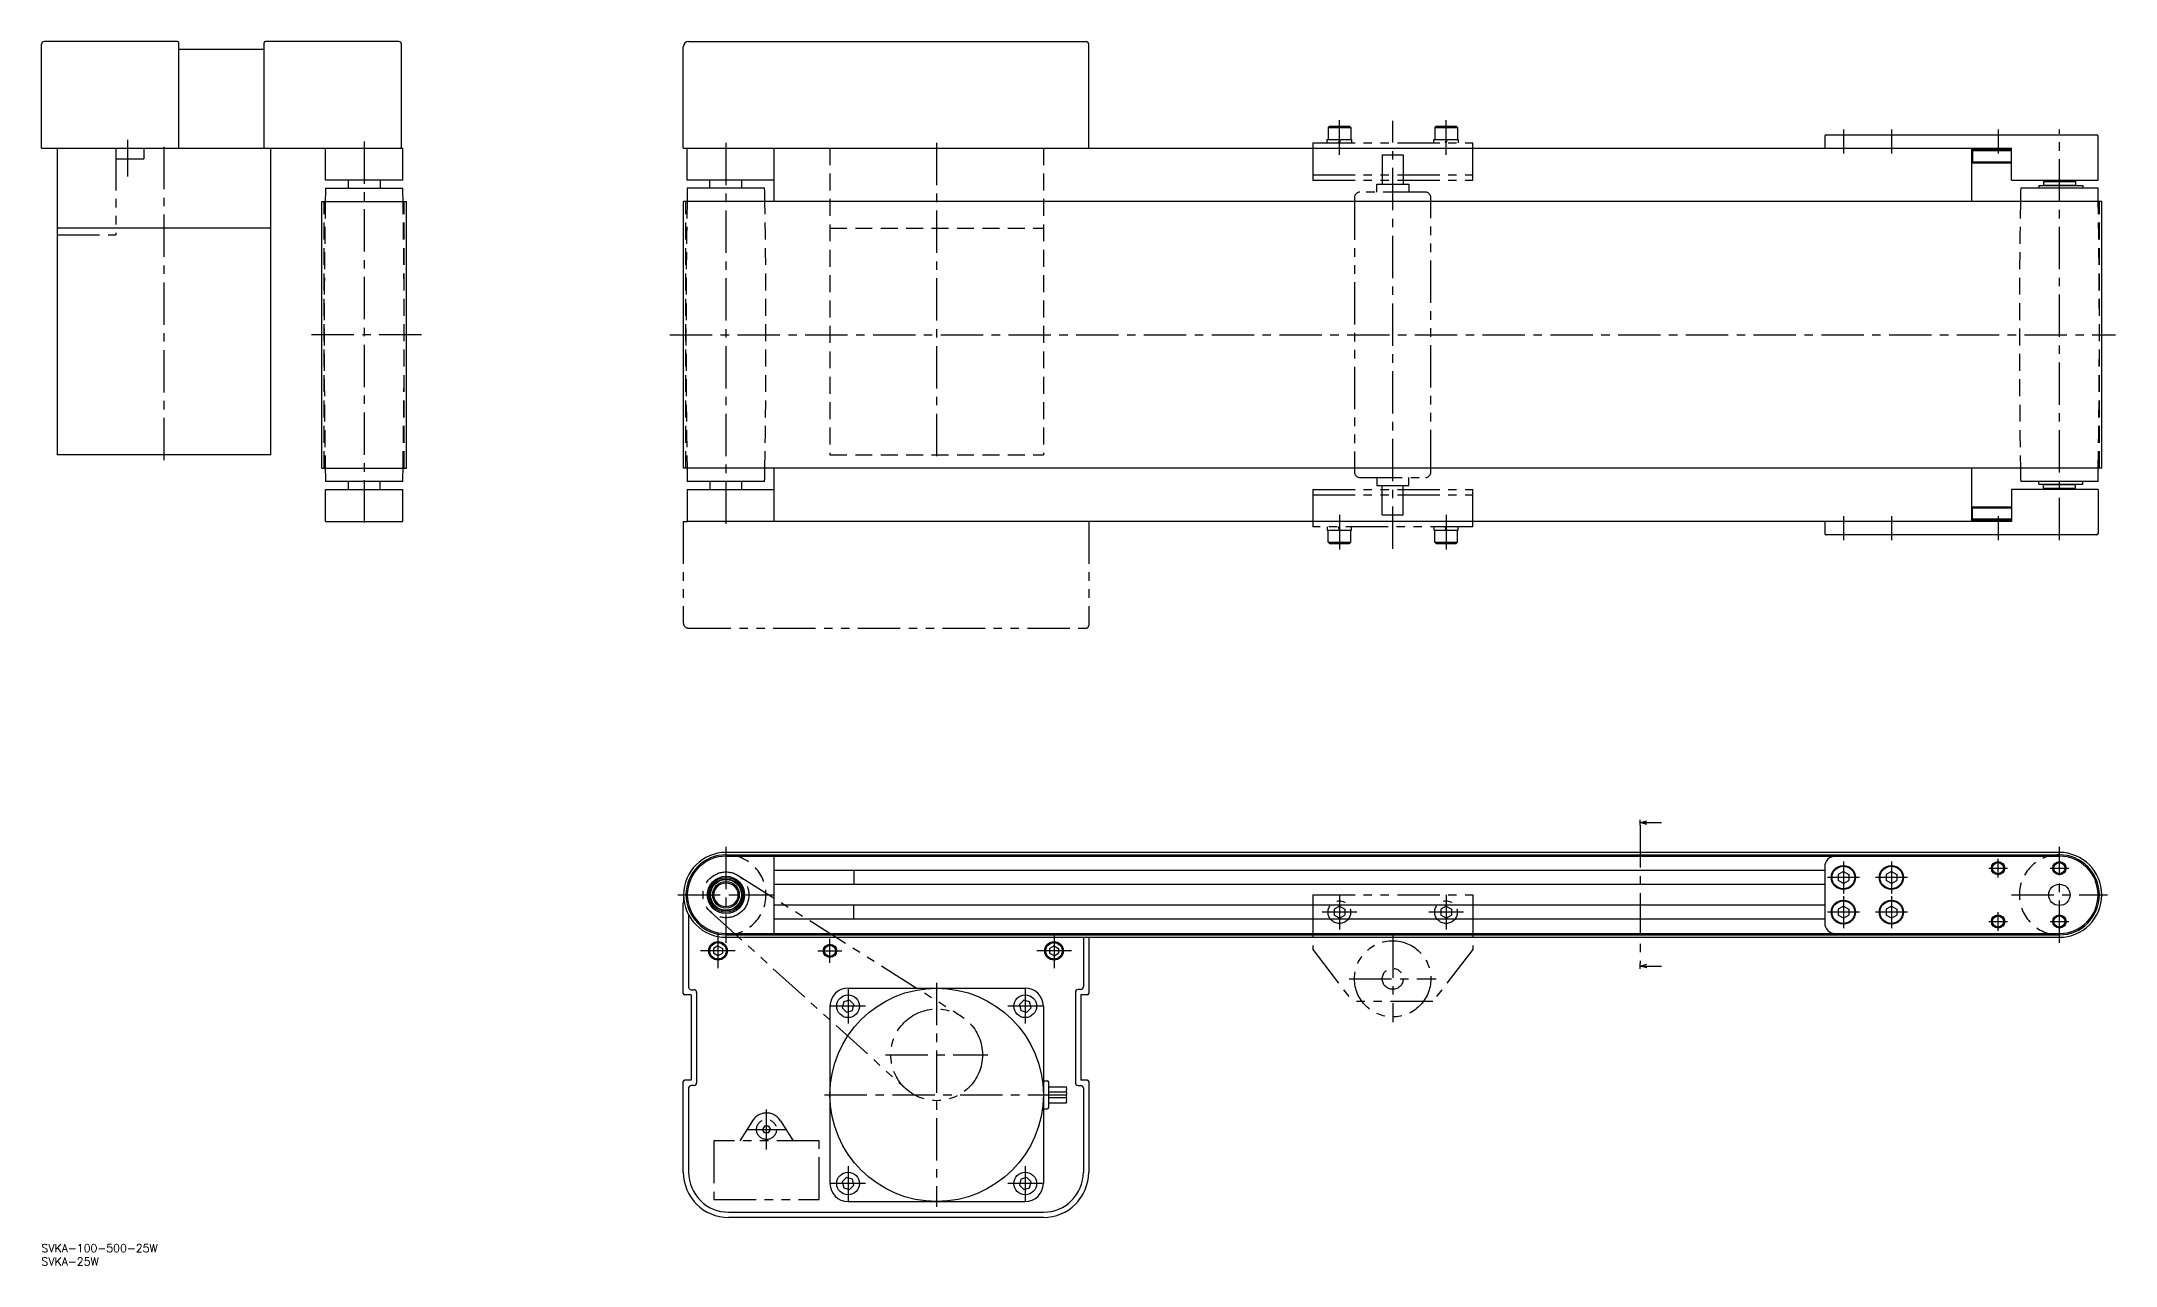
# Model space of a CAD drawing. Extents: x 0 to 1262, y -8 to 451.
# Drawn here: x 0 to 778, y -8 to 451 of the extents above; entities that cross this region are included whole.
import ezdxf

# ---------------------------------------------------------------- set-up
doc = ezdxf.new("R2010")
doc.units = 0
doc.header["$LTSCALE"] = 0.5
for name, pattern in [('CENTER', [50.8, 31.75, -6.35, 6.35, -6.35]), ('DASHED', [19.05, 12.7, -6.35]), ('PHANTOM', [63.5, 31.75, -6.35, 6.35, -6.35, 6.35, -6.35])]:
    doc.linetypes.add(name, pattern=pattern)
for name, color, linetype in [('MSM_CENTER', 1, 'CENTER'), ('MSM_CONTINUOUS', 7, 'CONTINUOUS'), ('MSM_DASHED', 4, 'DASHED'), ('MSM_IMAGINARY', 6, 'PHANTOM'), ('MSM_NARROW', 5, 'CONTINUOUS'), ('MSM_PART_NUMBER', 7, 'CONTINUOUS')]:
    doc.layers.add(name, color=color, linetype=linetype)
doc.styles.get("Standard").update_dxf_attribs({"font": 'txt.shx', "height": 3, "bigfont": 'bigfont.shx'})

# ---------------------------------------------------------------- blocks, each defined once
blk = doc.blocks.new('*U9')
at = {"layer": 'MSM_PART_NUMBER'}
blk.add_text('SVKA-100-500-25W', height=3, dxfattribs=at).set_placement((0, -3))
blk = doc.blocks.new('*U10')
at = {"layer": 'MSM_PART_NUMBER'}
blk.add_text('SVKA-25W', height=3, dxfattribs=at).set_placement((0, -8))

msp = doc.modelspace()

# ---------------------------------------------------------------- linework, layer by layer
at = {"layer": 'MSM_CENTER'}
for p, q in [((486.68, 408.55), (486.68, 421.55)), ((506.68, 260.7), (506.68, 421.3)), ((526.68, 408.55), (526.68, 421.55)), ((32.23, 414.09), (32.23, 400.4)), ((46, 294), (46, 413)), ((121, 413.5), (121, 269)), ((256.68, 413), (256.68, 269)), ((335.68, 413), (335.68, 294)), ((675.68, 418), (675.68, 409)), ((693.68, 418), (693.68, 409)), ((733.68, 418), (733.68, 409)), ((756.68, 264), (756.68, 418)), ((142.56, 341), (99.44, 341)), ((235.62, 341), (777.73, 341)), ((486.68, 273.45), (486.68, 260.45)), ((526.68, 273.45), (526.68, 260.45)), ((675.68, 273), (675.68, 264)), ((693.68, 273), (693.68, 264)), ((733.68, 273), (733.68, 264)), ((599.46, 157.08), (599.46, 105.28)), ((256.68, 149), (256.68, 113)), ((756.68, 113), (756.68, 149)), ((675.68, 143.5), (675.68, 131.5)), ((693.68, 143.5), (693.68, 131.5)), ((730.18, 141), (737.18, 141)), ((733.68, 137.5), (733.68, 144.5)), ((753.18, 141), (760.18, 141)), ((681.68, 137.5), (669.68, 137.5)), ((699.68, 137.5), (687.68, 137.5)), ((238.68, 131), (274.68, 131)), ((493.18, 124.5), (480.18, 124.5)), ((486.68, 131), (486.68, 118)), ((533.18, 124.5), (520.18, 124.5)), ((526.68, 131), (526.68, 118)), ((681.68, 124.5), (669.68, 124.5)), ((675.68, 130.5), (675.68, 118.5)), ((699.68, 124.5), (687.68, 124.5)), ((693.68, 130.5), (693.68, 118.5)), ((733.68, 117.5), (733.68, 124.5)), ((738.68, 131), (774.68, 131)), ((730.18, 121), (737.18, 121)), ((753.18, 121), (760.18, 121)), ((260.18, 110), (247.18, 110)), ((253.68, 116.5), (253.68, 103.5)), ((291.18, 110), (300.18, 110)), ((295.68, 105.5), (295.68, 114.5)), ((386.18, 110), (373.18, 110)), ((379.68, 116.5), (379.68, 103.5)), ((506.68, 115.8), (506.68, 83.2)), ((302.44, 95.73), (302.44, 82.73)), ((335.68, 98), (335.68, 14)), ((368.91, 95.73), (368.91, 82.73)), ((490.38, 99.5), (522.98, 99.5)), ((308.94, 89.23), (295.94, 89.23)), ((375.41, 89.23), (362.41, 89.23)), ((316.49, 71), (354.87, 71)), ((293.68, 56), (384.38, 56)), ((271.88, 35.5), (271.88, 50.5)), ((264.38, 43), (279.38, 43)), ((302.44, 29.27), (302.44, 16.27)), ((368.91, 29.27), (368.91, 16.27)), ((308.94, 22.77), (295.94, 22.77)), ((375.41, 22.77), (362.41, 22.77))]:
    msp.add_line(p, q, dxfattribs=at)
at = {"layer": 'MSM_CONTINUOUS'}
for p, q in [((0, 411), (0, 450)), ((51, 451), (1, 451)), ((51.5, 411), (51.5, 450.5)), ((83.5, 448), (51.5, 448)), ((83.5, 411), (83.5, 450.5)), ((134, 451), (84, 451)), ((135, 411), (135, 450)), ((240.68, 411), (240.68, 449)), ((242.68, 451), (391.68, 451)), ((392.68, 411), (392.68, 450)), ((668.68, 415.5), (668.68, 411)), ((669.18, 416), (770.68, 416)), ((771.18, 399), (771.18, 415.5)), ((0, 411), (135.5, 411)), ((6, 296), (6, 411)), ((86, 296), (86, 411)), ((106.5, 399), (106.5, 411)), ((135.5, 399), (135.5, 411)), ((240.68, 411), (738.68, 411)), ((242.18, 399), (242.18, 411)), ((274.68, 411), (274.68, 391)), ((723.68, 411), (723.68, 391)), ((724.11, 410.5), (723.68, 410.06)), ((723.68, 405.93), (724.11, 405.5)), ((724.11, 410.5), (724.11, 405.5)), ((724.11, 410.5), (738.68, 410.5)), ((724.11, 405.5), (738.68, 405.5)), ((738.68, 399), (738.68, 411)), ((135.5, 399), (106.5, 399)), ((115, 399), (115, 396)), ((127, 399), (127, 396)), ((274.68, 399), (242.18, 399)), ((250.68, 396), (250.68, 399)), ((262.68, 396), (262.68, 399)), ((738.68, 399), (771.18, 399)), ((749.03, 397), (749.03, 396)), ((749.03, 397), (765.43, 397)), ((750.88, 398.65), (750.68, 398.45)), ((750.68, 398.45), (750.68, 397.15)), ((750.68, 398.45), (762.68, 398.45)), ((750.68, 397.15), (762.68, 397.15)), ((750.88, 398.65), (762.48, 398.65)), ((750.93, 397.15), (750.93, 397)), ((752.68, 398.65), (752.68, 399)), ((760.68, 398.65), (760.68, 399)), ((762.43, 397.15), (762.43, 397)), ((762.48, 398.65), (762.68, 398.45)), ((762.48, 398.65), (762.68, 398.45)), ((762.68, 398.45), (762.68, 397.15)), ((765.43, 397), (765.43, 396)), ((105.1, 391), (136.9, 391)), ((105.1, 291), (105.1, 391)), ((106.5, 396), (135.5, 396)), ((136.9, 291), (136.9, 391)), ((772.58, 391), (240.78, 391)), ((240.78, 291), (240.78, 391)), ((271.18, 396), (242.18, 396)), ((771.18, 396), (742.18, 396)), ((772.58, 291), (772.58, 391)), ((86, 381), (6, 381)), ((86, 296), (6, 296)), ((105.1, 291), (136.9, 291)), ((772.58, 291), (240.78, 291)), ((274.68, 291), (274.68, 271)), ((723.68, 291), (723.68, 271)), ((135.5, 286), (106.5, 286)), ((106.5, 271), (106.5, 283)), ((106.5, 283), (135.5, 283)), ((115, 286), (115, 283)), ((127, 283), (127, 286)), ((135.5, 271), (135.5, 283)), ((271.18, 286), (242.18, 286)), ((242.18, 283), (242.18, 271)), ((242.18, 283), (274.68, 283)), ((250.68, 286), (250.68, 283)), ((262.68, 283), (262.68, 286)), ((771.18, 283), (738.68, 283)), ((738.68, 283), (738.68, 271)), ((771.18, 286), (742.18, 286)), ((749.03, 285), (749.03, 286)), ((749.03, 285), (765.43, 285)), ((750.68, 283.55), (750.68, 284.85)), ((750.68, 284.85), (762.68, 284.85)), ((750.88, 283.35), (750.68, 283.55)), ((750.68, 283.55), (762.68, 283.55)), ((750.88, 283.35), (762.48, 283.35)), ((750.93, 284.85), (750.93, 285)), ((752.68, 283), (752.68, 283.35)), ((760.68, 283), (760.68, 283.35)), ((762.43, 284.85), (762.43, 285)), ((762.48, 283.35), (762.68, 283.55)), ((762.68, 283.55), (762.68, 284.85)), ((765.43, 285), (765.43, 286)), ((771.18, 283), (771.18, 266.5)), ((723.68, 276.07), (724.11, 276.5)), ((724.11, 271.5), (724.11, 276.5)), ((724.11, 276.5), (738.68, 276.5)), ((106.5, 271), (135.5, 271)), ((738.68, 271), (242.18, 271)), ((668.68, 271), (668.68, 266.5)), ((770.68, 266), (669.18, 266)), ((724.11, 271.5), (723.68, 271.94)), ((724.11, 271.5), (738.68, 271.5)), ((756.68, 146.9), (256.68, 146.9)), ((256.68, 146), (756.68, 146)), ((256.68, 145.5), (756.68, 145.5)), ((274.68, 145.5), (274.68, 116.5)), ((668.68, 140.1), (274.68, 140.1)), ((304.68, 140.1), (304.68, 134.9)), ((668.68, 141.5), (668.68, 120.5)), ((668.68, 134.9), (274.68, 134.9)), ((675.68, 139.79), (673.68, 138.63)), ((673.68, 138.63), (673.68, 136.36)), ((675.68, 135.21), (673.68, 136.36)), ((675.68, 139.79), (677.68, 138.63)), ((675.68, 135.21), (677.68, 136.36)), ((677.68, 138.63), (677.68, 136.36)), ((693.68, 139.79), (691.68, 138.63)), ((691.68, 138.63), (691.68, 136.36)), ((693.68, 135.21), (691.68, 136.36)), ((693.68, 139.79), (695.68, 138.63)), ((693.68, 135.21), (695.68, 136.36)), ((695.68, 138.63), (695.68, 136.36)), ((240.68, 94), (240.68, 128)), ((668.68, 127.1), (274.68, 127.1)), ((304.68, 121.9), (304.68, 127.1)), ((675.68, 126.79), (673.68, 125.64)), ((673.68, 125.64), (673.68, 123.37)), ((675.68, 126.79), (677.68, 125.64)), ((677.68, 125.64), (677.68, 123.37)), ((693.68, 126.79), (691.68, 125.64)), ((691.68, 125.64), (691.68, 123.37)), ((693.68, 126.79), (695.68, 125.64)), ((695.68, 125.64), (695.68, 123.37)), ((242.68, 123.46), (242.68, 96.44)), ((668.68, 121.9), (274.68, 121.9)), ((675.68, 122.21), (673.68, 123.37)), ((675.68, 122.21), (677.68, 123.37)), ((693.68, 122.21), (691.68, 123.37)), ((693.68, 122.21), (695.68, 123.37)), ((253.68, 111.89), (252.03, 110.93)), ((252.03, 110.93), (252.03, 109.07)), ((253.68, 108.11), (252.03, 109.07)), ((253.68, 111.89), (255.32, 110.93)), ((253.68, 108.11), (255.32, 109.07)), ((255.32, 110.93), (255.32, 109.07)), ((256.68, 116.5), (756.68, 116.5)), ((256.68, 116), (756.68, 116)), ((256.68, 115.1), (756.68, 115.1)), ((379.68, 111.89), (378.03, 110.93)), ((378.03, 110.93), (378.03, 109.07)), ((379.68, 108.11), (378.03, 109.07)), ((379.68, 111.89), (381.32, 110.93)), ((379.68, 108.11), (381.32, 109.07)), ((381.32, 110.93), (381.32, 109.07)), ((390.68, 115.1), (390.68, 96.5)), ((392.68, 115.1), (392.68, 94)), ((243.68, 93.5), (241.18, 93.5)), ((243.68, 95.44), (244.68, 95.44)), ((243.68, 93.5), (243.68, 61.5)), ((245.68, 94.44), (245.68, 60.5)), ((302.44, 96), (368.91, 96)), ((387.68, 94.5), (387.68, 60.5)), ((389.68, 95.5), (388.68, 95.5)), ((389.68, 93.5), (389.68, 61.5)), ((392.18, 93.5), (389.68, 93.5)), ((295.68, 89.23), (295.68, 22.77)), ((300.81, 90.87), (300.21, 88.64)), ((300.21, 88.64), (301.84, 87)), ((303.04, 91.46), (300.81, 90.87)), ((301.84, 87), (304.08, 87.6)), ((304.67, 89.83), (303.04, 91.46)), ((304.08, 87.6), (304.67, 89.83)), ((368.31, 91.46), (366.68, 89.83)), ((366.68, 89.83), (367.28, 87.6)), ((367.28, 87.6), (369.51, 87)), ((370.54, 90.87), (368.31, 91.46)), ((369.51, 87), (371.14, 88.64)), ((371.14, 88.64), (370.54, 90.87)), ((375.68, 89.23), (375.68, 22.77)), ((240.68, 27), (240.68, 61)), ((243.68, 61.5), (241.18, 61.5)), ((242.68, 58.5), (242.68, 27)), ((244.68, 59.5), (243.68, 59.5)), ((375.68, 61.25), (377.18, 61.25)), ((377.68, 51.25), (377.68, 60.75)), ((377.68, 59), (384.38, 59)), ((384.38, 57), (377.68, 57)), ((377.68, 55), (384.38, 55)), ((388.68, 59.5), (389.68, 59.5)), ((392.18, 61.5), (389.68, 61.5)), ((390.68, 58.5), (390.68, 27)), ((392.68, 61), (392.68, 27)), ((375.68, 50.75), (377.18, 50.75)), ((377.68, 53), (384.38, 53)), ((301.84, 25), (300.21, 23.36)), ((300.21, 23.36), (300.81, 21.13)), ((304.08, 24.4), (301.84, 25)), ((304.67, 22.17), (304.08, 24.4)), ((367.28, 24.4), (366.68, 22.17)), ((369.51, 25), (367.28, 24.4)), ((371.14, 23.36), (369.51, 25)), ((370.54, 21.13), (371.14, 23.36)), ((300.81, 21.13), (303.04, 20.54)), ((302.44, 16), (368.91, 16)), ((303.04, 20.54), (304.67, 22.17)), ((366.68, 22.17), (368.31, 20.54)), ((368.31, 20.54), (370.54, 21.13)), ((257.68, 12), (375.68, 12)), ((375.68, 10), (257.68, 10))]:
    msp.add_line(p, q, dxfattribs=at)
for centre, radius in [((675.68, 137.5), 4.5), ((675.68, 137.5), 4.25), ((693.68, 137.5), 4.5), ((693.68, 137.5), 4.25), ((733.68, 141), 2.07), ((756.68, 141), 2.07), ((256.68, 130.98), 7), ((256.68, 130.98), 6.5), ((256.68, 131), 6), ((256.68, 131), 5.8), ((256.68, 131), 5), ((256.68, 131), 4.5), ((756.68, 131), 4), ((675.68, 124.5), 4.5), ((675.68, 124.5), 4.25), ((693.68, 124.5), 4.5), ((693.68, 124.5), 4.25), ((733.68, 121), 2.07), ((756.68, 121), 2.07), ((253.68, 110), 3.5), ((253.68, 110), 3.09), ((295.68, 110), 2.07), ((379.68, 110), 3.5), ((379.68, 110), 3.09), ((335.68, 56), 40), ((302.44, 89.23), 4.25), ((368.91, 89.23), 4.25), ((302.44, 22.77), 4.25), ((368.91, 22.77), 4.25)]:
    msp.add_circle(centre, radius, dxfattribs=at)
for centre, radius, start, end in [((1, 450), 1, 90, 180), ((51, 450.5), 0.5, 0, 90), ((84, 450.5), 0.5, 90, 180), ((134, 450), 1, 0, 90), ((242.68, 449), 2, 90, 180), ((391.68, 450), 1, 0, 90), ((669.18, 415.5), 0.5, 90, 180), ((770.68, 415.5), 0.5, 360, 90), ((3131.25, 341), 3025.25, 178.95829, 179.053), ((-2889.25, 341), 3025.25, 0.947, 1.04171), ((3266.93, 341), 3025.25, 178.95829, 179.053), ((-2753.57, 341), 3025.25, 0.947, 1.04171), ((3766.93, 341), 3025.25, 178.95829, 179.053), ((-2253.57, 341), 3025.25, 0.947, 1.04171), ((3131.25, 341), 3025.25, 180.947, 181.04171), ((-2889.25, 341), 3025.25, 358.95829, 359.053), ((3266.93, 341), 3025.25, 180.947, 181.04171), ((-2753.57, 341), 3025.25, 358.95829, 359.053), ((3766.93, 341), 3025.25, 180.947, 181.04171), ((-2253.57, 341), 3025.25, 358.95829, 359.053), ((669.18, 266.5), 0.5, 180, 270), ((770.68, 266.5), 0.5, 270, 0), ((256.68, 131), 15.9, 90, 270), ((256.68, 131), 15, 90, 270), ((256.68, 131), 14.5, 90, 270), ((672.68, 141.5), 4, 90, 180), ((756.68, 131), 15.9, 270, 90), ((756.68, 131), 15, 270, 90), ((756.68, 131), 14.5, 270, 90), ((257.68, 128), 17, 172.99247, 180), ((672.68, 120.5), 4, 180, 270), ((241.18, 94), 0.5, 180, 270), ((243.68, 96.44), 1, 180, 270), ((244.68, 94.44), 1, 0, 90), ((302.44, 89.23), 6.77, 90, 180), ((368.91, 89.23), 6.77, 0, 90), ((388.68, 94.5), 1, 90, 180), ((389.68, 96.5), 1, 270, 0), ((392.18, 94), 0.5, 270, 0), ((241.18, 61), 0.5, 90, 180), ((243.68, 58.5), 1, 90, 180), ((244.68, 60.5), 1, 270, 0), ((377.18, 60.75), 0.5, 0, 90), ((388.68, 60.5), 1, 180, 270), ((389.68, 58.5), 1, 0, 90), ((392.18, 61), 0.5, 0, 90), ((377.18, 51.25), 0.5, 270, 0), ((257.68, 27), 17, 180, 270), ((257.68, 27), 15, 180, 270), ((375.68, 27), 17, 270, 0), ((375.68, 27), 15, 270, 0), ((302.44, 22.77), 6.77, 180, 270), ((368.91, 22.77), 6.77, 270, 0)]:
    msp.add_arc(centre, radius, start, end, dxfattribs=at)
at = {"layer": 'MSM_DASHED'}
for p, q in [((295.68, 411), (295.68, 296)), ((375.68, 411), (375.68, 296)), ((106, 291), (106, 391)), ((136, 291), (136, 391)), ((241.68, 291), (241.68, 391)), ((771.68, 291), (771.68, 391)), ((295.68, 381), (375.68, 381)), ((295.68, 296), (375.68, 296))]:
    msp.add_line(p, q, dxfattribs=at)
for centre, radius, start, end in [((3131.25, 341), 3025.25, 179.053, 180.947), ((-2889.25, 341), 3025.25, 359.053, 0.947), ((3266.93, 341), 3025.25, 179.053, 180.947), ((-2753.57, 341), 3025.25, 359.053, 0.947), ((3766.93, 341), 3025.25, 179.053, 180.947), ((-2253.57, 341), 3025.25, 359.053, 0.947), ((256.68, 131), 15, 270, 90), ((756.68, 131), 15, 90, 270)]:
    msp.add_arc(centre, radius, start, end, dxfattribs=at)
at = {"layer": 'MSM_IMAGINARY'}
for p, q in [((476.68, 413), (536.68, 413)), ((476.68, 413), (476.68, 399)), ((482.08, 414.3), (491.28, 414.3)), ((482.08, 413), (482.08, 414.3)), ((482.43, 418.8), (482.93, 419.3)), ((482.43, 418.8), (490.93, 418.8)), ((482.43, 418.8), (482.43, 414.3)), ((482.93, 419.3), (490.43, 419.3)), ((486.68, 414.3), (486.39, 413)), ((486.96, 414.3), (486.68, 413)), ((490.43, 419.3), (490.93, 418.8)), ((490.93, 418.8), (490.93, 414.3)), ((491.28, 414.3), (491.28, 413)), ((522.08, 414.3), (531.28, 414.3)), ((522.08, 413), (522.08, 414.3)), ((522.43, 418.8), (522.93, 419.3)), ((522.43, 418.8), (522.43, 414.3)), ((522.43, 418.8), (530.93, 418.8)), ((522.93, 419.3), (530.43, 419.3)), ((526.68, 414.3), (526.39, 413)), ((526.96, 414.3), (526.68, 413)), ((530.43, 419.3), (530.93, 418.8)), ((530.93, 418.8), (530.93, 414.3)), ((531.28, 414.3), (531.28, 413)), ((536.68, 399), (536.68, 413)), ((5.93, 411), (5.93, 378.5)), ((27.93, 411), (27.93, 378.5)), ((27.93, 407), (38.43, 407)), ((38.43, 411), (38.43, 407)), ((502.75, 408.5), (510.6, 408.5)), ((502.75, 408.5), (502.75, 397.5)), ((510.6, 408.5), (510.6, 397.5)), ((476.68, 401), (536.68, 401)), ((476.68, 399), (536.68, 399)), ((500.68, 397.5), (512.68, 397.5)), ((500.68, 394.5), (500.68, 397.5)), ((512.68, 397.5), (512.68, 394.5)), ((492.38, 392.5), (492.38, 289.5)), ((518.98, 394.5), (494.38, 394.5)), ((520.98, 289.5), (520.98, 392.5)), ((5.93, 378.5), (27.93, 378.5)), ((476.68, 283), (536.68, 283)), ((476.68, 283), (476.68, 269)), ((476.68, 281), (536.68, 281)), ((494.38, 287.5), (518.98, 287.5)), ((500.68, 287.5), (500.68, 284.5)), ((500.68, 284.5), (512.68, 284.5)), ((502.75, 273.5), (502.75, 284.5)), ((510.6, 273.5), (510.6, 284.5)), ((512.68, 284.5), (512.68, 287.5)), ((536.68, 269), (536.68, 283)), ((502.75, 273.5), (510.6, 273.5)), ((240.68, 271), (240.68, 233)), ((240.68, 271), (242.18, 271)), ((392.68, 271), (392.68, 232)), ((536.68, 269), (476.68, 269)), ((482.08, 269), (482.08, 267.7)), ((482.08, 267.7), (491.28, 267.7)), ((482.43, 263.2), (482.43, 267.7)), ((486.68, 267.7), (486.39, 269)), ((486.96, 267.7), (486.68, 269)), ((490.93, 263.2), (490.93, 267.7)), ((491.28, 267.7), (491.28, 269)), ((522.08, 269), (522.08, 267.7)), ((522.08, 267.7), (531.28, 267.7)), ((522.43, 263.2), (522.43, 267.7)), ((526.68, 267.7), (526.39, 269)), ((526.96, 267.7), (526.68, 269)), ((530.93, 263.2), (530.93, 267.7)), ((531.28, 267.7), (531.28, 269)), ((482.43, 263.2), (490.93, 263.2)), ((482.43, 263.2), (482.93, 262.7)), ((482.93, 262.7), (490.43, 262.7)), ((490.43, 262.7), (490.93, 263.2)), ((522.43, 263.2), (530.93, 263.2)), ((522.43, 263.2), (522.93, 262.7)), ((522.93, 262.7), (530.43, 262.7)), ((530.43, 262.7), (530.93, 263.2)), ((242.68, 231), (391.68, 231)), ((261.26, 138.27), (344.85, 85.54)), ((250.9, 124.63), (324.13, 58.26)), ((476.68, 131), (476.68, 110.5)), ((476.68, 131), (536.68, 131)), ((486.68, 126.79), (484.68, 125.64)), ((484.68, 125.64), (484.68, 123.37)), ((486.68, 126.79), (488.68, 125.64)), ((488.68, 125.64), (488.68, 123.37)), ((526.68, 126.79), (524.68, 125.64)), ((524.68, 125.64), (524.68, 123.37)), ((526.68, 126.79), (528.68, 125.64)), ((528.68, 125.64), (528.68, 123.37)), ((536.68, 131), (536.68, 110.5)), ((486.68, 122.21), (484.68, 123.37)), ((486.68, 122.21), (488.68, 123.37)), ((526.68, 122.21), (524.68, 123.37)), ((526.68, 122.21), (528.68, 123.37)), ((476.68, 110.5), (491.68, 91)), ((536.68, 110.5), (521.68, 91)), ((521.68, 91), (491.68, 91)), ((266.62, 46.29), (261.88, 38.7)), ((271.15, 44.25), (270.43, 43)), ((271.15, 41.75), (270.43, 43)), ((272.6, 44.25), (271.15, 44.25)), ((272.6, 41.75), (271.15, 41.75)), ((272.6, 44.25), (273.32, 43)), ((272.6, 41.75), (273.32, 43)), ((277.13, 46.29), (281.88, 38.7)), ((291.63, 38.7), (252.13, 38.7)), ((252.13, 38.7), (252.13, 16.7)), ((291.63, 16.7), (291.63, 38.7)), ((252.13, 16.7), (291.63, 16.7))]:
    msp.add_line(p, q, dxfattribs=at)
for centre, radius in [((256.68, 131), 8.6), ((486.68, 124.5), 4.25), ((526.68, 124.5), 4.25), ((506.68, 99.5), 14.3), ((506.68, 99.5), 3.93), ((335.68, 71), 17.19), ((271.88, 43), 3.75)]:
    msp.add_circle(centre, radius, dxfattribs=at)
for centre, radius, start, end in [((494.38, 392.5), 2, 90, 180), ((518.98, 392.5), 2, 0, 90), ((494.38, 289.5), 2, 180, 270), ((518.98, 289.5), 2, 270, 0), ((242.68, 233), 2, 180, 270), ((391.68, 232), 1, 270, 0), ((271.88, 43), 6.2, 32.01171, 147.98829)]:
    msp.add_arc(centre, radius, start, end, dxfattribs=at)
at = {"layer": 'MSM_NARROW'}
for p, q in [((723.68, 410.06), (738.68, 410.06)), ((723.68, 405.93), (738.68, 405.93)), ((723.68, 276.07), (738.68, 276.07)), ((723.68, 271.94), (738.68, 271.94))]:
    msp.add_line(p, q, dxfattribs=at)
for centre in [(733.68, 141), (756.68, 141), (733.68, 121), (756.68, 121), (295.68, 110)]:
    msp.add_circle(centre, 2.5, dxfattribs=at)
for centre, start, end in [((385.24, 57.5), 150.00001, 209.99997), ((385.24, 55.5), 150.00004, 209.99996), ((383.51, 58.5), 330, 30), ((383.51, 56.5), 330, 30), ((383.51, 54.5), 330, 30), ((385.24, 53.5), 150.00001, 209.99997)]:
    msp.add_arc(centre, 1, start, end, dxfattribs=at)
at = {"layer": 'MSM_PART_NUMBER'}
for p, q in [((599.46, 157.08), (599.46, 159.08)), ((599.46, 158.08), (601.96, 158.75)), ((599.46, 158.08), (607.46, 158.08)), ((601.96, 157.41), (599.46, 158.08)), ((599.46, 103.28), (599.46, 105.28)), ((599.46, 104.28), (601.96, 104.95)), ((599.46, 104.28), (607.46, 104.28)), ((601.96, 103.61), (599.46, 104.28))]:
    msp.add_line(p, q, dxfattribs=at)

# ---------------------------------------------------------------- block references
at = {"layer": 'MSM_CONTINUOUS'}
for name in ['*U9', '*U10']:
    msp.add_blockref(name, (0, 0), dxfattribs=at)

doc.saveas('drawing.dxf')
